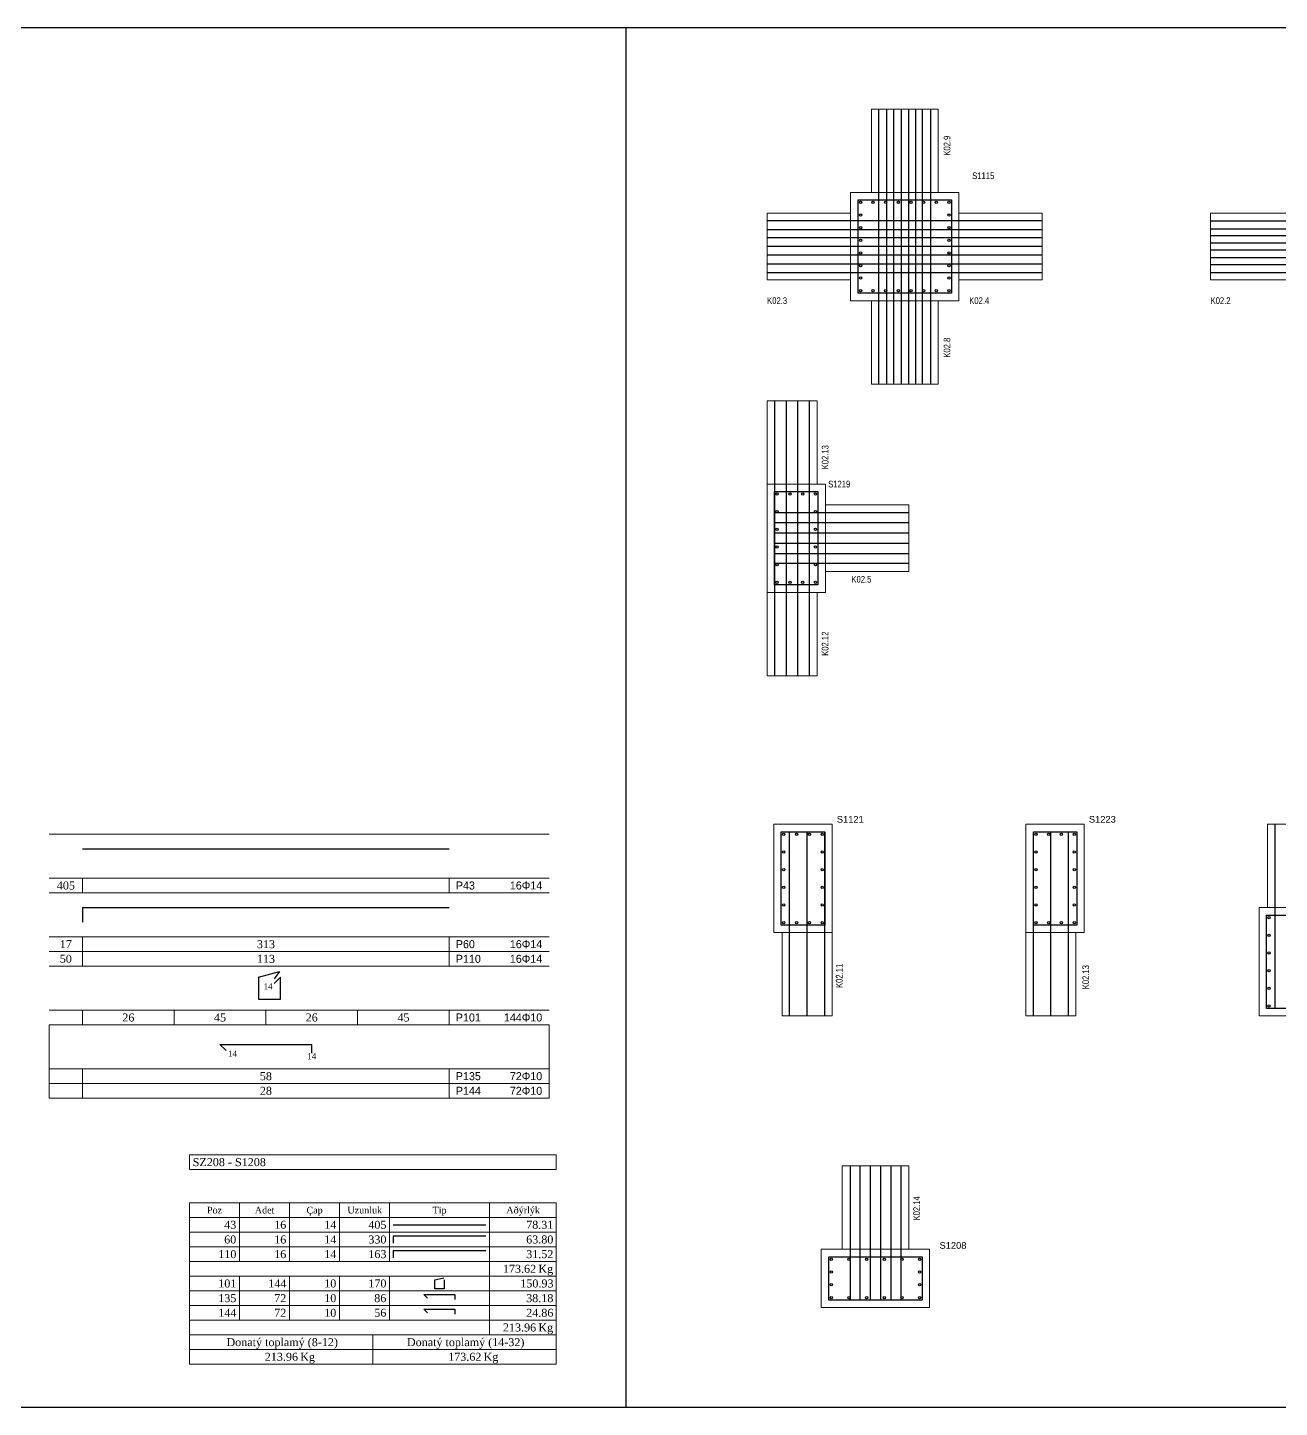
# Model space of a CAD drawing. Header units: metres. Extents: x 419734 to 420376, y 4564732 to 4565123.
# Drawn here: x 420005.73 to 420043.27, y 4564924.57 to 4564965.96 of the extents above; entities that cross this region are included whole.
import ezdxf

# ---------------------------------------------------------------- set-up
doc = ezdxf.new("R2010")
doc.units = ezdxf.units.M
for name, color, linetype in [('Standart', 7, 'Continuous'), ('SW_REINFORCEMENT', 7, 'Continuous'), ('SW_Tondini', 1, 'Continuous'), ('SW_TXT_TESTI', 1, 'Continuous')]:
    doc.layers.add(name, color=color, linetype=linetype)
doc.styles.add('arial_1_18', font='arial.ttf', dxfattribs={"height": 0.2})
doc.styles.add('SWS', font='ARIALN.TTF')
doc.styles.add('symbol_1_18', font='symbol.ttf', dxfattribs={"height": 0.2})
doc.styles.add('times new roman_1_18', font='times.ttf', dxfattribs={"height": 0.2})

msp = doc.modelspace()

# ---------------------------------------------------------------- linework, layer by layer
at = {"layer": 'Standart', "color": 171, "linetype": 'Continuous', "lineweight": -3}
for points in [[(419806.01166, 4564965.96418), (420065.81052, 4564965.96418)], [(420023.67524, 4564924.57015), (420023.67524, 4564965.96418)], [(420065.81052, 4564924.57015), (419806.01166, 4564924.57015)]]:
    msp.add_lwpolyline(points, dxfattribs=at)
at = {"layer": 'Standart', "color": 5, "linetype": 'Continuous', "lineweight": 5}
for points in [[(420033.02941, 4564963.51901), (420031.02941, 4564963.51901)], [(420031.02941, 4564961.01901), (420031.02941, 4564963.51901)], [(420033.02941, 4564961.01901), (420033.02941, 4564963.51901)], [(420030.40441, 4564961.01901), (420033.65441, 4564961.01901)], [(420030.40441, 4564957.76901), (420030.40441, 4564961.01901)], [(420033.65441, 4564961.01901), (420033.65441, 4564957.76901)], [(420027.90441, 4564960.39401), (420027.90441, 4564958.39401)], [(420027.90441, 4564960.39401), (420030.40441, 4564960.39401)], [(420033.65441, 4564960.39401), (420036.15441, 4564960.39401)], [(420036.15441, 4564958.39401), (420036.15441, 4564960.39401)], [(420041.20249, 4564960.39401), (420041.20249, 4564958.39401)], [(420041.20249, 4564960.39401), (420043.70249, 4564960.39401)], [(420027.90441, 4564958.39401), (420030.40441, 4564958.39401)], [(420033.65441, 4564958.39401), (420036.15441, 4564958.39401)], [(420041.20249, 4564958.39401), (420043.70249, 4564958.39401)], [(420033.65441, 4564957.76901), (420030.40441, 4564957.76901)], [(420031.02941, 4564955.26901), (420031.02941, 4564957.76901)], [(420033.02941, 4564955.26901), (420033.02941, 4564957.76901)], [(420031.02941, 4564955.26901), (420033.02941, 4564955.26901)], [(420029.40441, 4564954.76901), (420027.90441, 4564954.76901)], [(420027.90441, 4564952.26901), (420027.90441, 4564954.76901)], [(420029.40441, 4564952.26901), (420029.40441, 4564954.76901)], [(420027.90441, 4564952.26901), (420029.65441, 4564952.26901)], [(420027.90441, 4564946.51901), (420027.90441, 4564952.26901)], [(420029.65441, 4564952.26901), (420029.65441, 4564949.01901)], [(420029.65441, 4564951.64401), (420032.15441, 4564951.64401)], [(420032.15441, 4564949.64401), (420032.15441, 4564951.64401)], [(420029.65441, 4564949.64401), (420032.15441, 4564949.64401)], [(420029.65441, 4564949.01901), (420027.90441, 4564949.01901)], [(420029.40441, 4564946.51901), (420029.40441, 4564949.01901)], [(420027.90441, 4564946.51901), (420029.40441, 4564946.51901)], [(420028.10455, 4564938.81442), (420028.10455, 4564942.06442)], [(420028.10455, 4564942.06442), (420029.85455, 4564942.06442)], [(420029.85455, 4564942.06442), (420029.85455, 4564938.81442)], [(420035.66326, 4564942.06442), (420037.41326, 4564942.06442)], [(420035.66326, 4564938.81442), (420035.66326, 4564942.06442)], [(420037.41326, 4564942.06442), (420037.41326, 4564938.81442)], [(420044.40707, 4564942.06442), (420042.90707, 4564942.06442)], [(420042.90707, 4564939.56442), (420042.90707, 4564942.06442)], [(420042.65707, 4564936.31442), (420042.65707, 4564939.56442)], [(420042.65707, 4564939.56442), (420044.40707, 4564939.56442)], [(420029.85455, 4564938.81442), (420028.10455, 4564938.81442)], [(420028.35455, 4564936.31442), (420028.35455, 4564938.81442)], [(420029.85455, 4564936.31442), (420029.85455, 4564938.81442)], [(420037.41326, 4564938.81442), (420035.66326, 4564938.81442)], [(420035.66326, 4564936.31442), (420035.66326, 4564938.81442)], [(420037.16326, 4564936.31442), (420037.16326, 4564938.81442)], [(420028.35455, 4564936.31442), (420029.85455, 4564936.31442)], [(420035.66326, 4564936.31442), (420037.16326, 4564936.31442)], [(420044.40707, 4564936.31442), (420042.65707, 4564936.31442)], [(420032.15065, 4564931.81442), (420030.15065, 4564931.81442)], [(420030.15065, 4564929.31442), (420030.15065, 4564931.81442)], [(420032.15065, 4564929.31442), (420032.15065, 4564931.81442)], [(420029.52565, 4564927.56442), (420029.52565, 4564929.31442)], [(420029.52565, 4564929.31442), (420032.77565, 4564929.31442)], [(420032.77565, 4564929.31442), (420032.77565, 4564927.56442)], [(420032.77565, 4564927.56442), (420029.52565, 4564927.56442)]]:
    msp.add_lwpolyline(points, dxfattribs=at)
at = {"layer": 'Standart', "color": 1, "linetype": 'Continuous', "lineweight": 5}
for points in [[(420006.36975, 4564941.7673), (420021.36975, 4564941.7673)], [(420006.36975, 4564940.4473), (420021.36975, 4564940.4473)], [(420007.36975, 4564940.4473), (420007.36975, 4564940.0073)], [(420018.36975, 4564940.4473), (420018.36975, 4564940.0073)], [(420006.36975, 4564940.0073), (420021.36975, 4564940.0073)], [(420006.36975, 4564938.6873), (420021.36975, 4564938.6873)], [(420007.36975, 4564938.6873), (420007.36975, 4564937.8073)], [(420018.36975, 4564938.6873), (420018.36975, 4564937.8073)], [(420006.36975, 4564938.2473), (420021.36975, 4564938.2473)], [(420006.36975, 4564937.8073), (420021.36975, 4564937.8073)], [(420006.36975, 4564936.4873), (420021.36975, 4564936.4873)], [(420007.36975, 4564936.4873), (420007.36975, 4564936.0473)], [(420010.11975, 4564936.4873), (420010.11975, 4564936.0473)], [(420012.86975, 4564936.4873), (420012.86975, 4564936.0473)], [(420015.61975, 4564936.4873), (420015.61975, 4564936.0473)], [(420018.36975, 4564936.4873), (420018.36975, 4564936.0473)], [(420006.36975, 4564936.0473), (420021.36975, 4564936.0473)], [(420006.36975, 4564936.0473), (420006.36975, 4564933.8473)], [(420021.36975, 4564936.0473), (420021.36975, 4564933.8473)], [(420006.36975, 4564934.7273), (420021.36975, 4564934.7273)], [(420007.36975, 4564934.7273), (420007.36975, 4564933.8473)], [(420018.36975, 4564934.7273), (420018.36975, 4564933.8473)], [(420006.36975, 4564934.2873), (420021.36975, 4564934.2873)], [(420006.36975, 4564933.8473), (420021.36975, 4564933.8473)], [(420010.57771, 4564931.70819), (420010.57771, 4564932.14819)], [(420010.57771, 4564932.14819), (420021.57771, 4564932.14819)], [(420021.57771, 4564932.14819), (420021.57771, 4564931.70819)], [(420021.57771, 4564931.70819), (420010.57771, 4564931.70819)], [(420010.57771, 4564930.70819), (420021.57771, 4564930.70819)], [(420010.57771, 4564930.70819), (420010.57771, 4564925.86819)], [(420012.07771, 4564930.70819), (420012.07771, 4564928.94819)], [(420013.57771, 4564930.70819), (420013.57771, 4564928.94819)], [(420015.07771, 4564930.70819), (420015.07771, 4564928.94819)], [(420016.57771, 4564930.70819), (420016.57771, 4564928.94819)], [(420019.57771, 4564930.70819), (420019.57771, 4564926.74819)], [(420021.57771, 4564930.70819), (420021.57771, 4564925.86819)], [(420010.57771, 4564930.26819), (420021.57771, 4564930.26819)], [(420010.57771, 4564929.82819), (420021.57771, 4564929.82819)], [(420010.57771, 4564929.38819), (420021.57771, 4564929.38819)], [(420010.57771, 4564928.94819), (420021.57771, 4564928.94819)], [(420010.57771, 4564928.50819), (420021.57771, 4564928.50819)], [(420012.07771, 4564928.50819), (420012.07771, 4564927.18819)], [(420013.57771, 4564928.50819), (420013.57771, 4564927.18819)], [(420015.07771, 4564928.50819), (420015.07771, 4564927.18819)], [(420016.57771, 4564928.50819), (420016.57771, 4564927.18819)], [(420010.57771, 4564928.06819), (420021.57771, 4564928.06819)], [(420010.57771, 4564927.62819), (420021.57771, 4564927.62819)], [(420010.57771, 4564927.18819), (420021.57771, 4564927.18819)], [(420010.57771, 4564926.74819), (420021.57771, 4564926.74819)], [(420016.07771, 4564926.74819), (420016.07771, 4564925.86819)], [(420010.57771, 4564926.30819), (420021.57771, 4564926.30819)], [(420010.57771, 4564925.86819), (420021.57771, 4564925.86819)]]:
    msp.add_lwpolyline(points, dxfattribs=at)
at = {"layer": 'SW_REINFORCEMENT', "color": 7, "ltscale": 0.05, "flags": 128}
for points in [[(420031.25441, 4564955.26901), (420031.25441, 4564963.51901)], [(420031.49655, 4564955.26901), (420031.49655, 4564963.51901)], [(420031.69727, 4564963.51901), (420031.69727, 4564955.26901)], [(420031.9187, 4564963.51901), (420031.9187, 4564955.26901)], [(420032.14012, 4564963.51901), (420032.14012, 4564955.26901)], [(420032.36155, 4564955.26901), (420032.36155, 4564963.51901)], [(420032.56227, 4564955.26901), (420032.56227, 4564963.51901)], [(420032.80441, 4564963.51901), (420032.80441, 4564955.26901)], [(420030.62941, 4564960.79401), (420033.42941, 4564960.79401)], [(420030.62941, 4564957.99401), (420030.62941, 4564960.79401)], [(420033.42941, 4564960.79401), (420033.42941, 4564957.99401)], [(420036.15441, 4564960.16901), (420027.90441, 4564960.16901)], [(420041.20249, 4564960.16901), (420049.45249, 4564960.16901)], [(420027.90441, 4564959.91068), (420036.15441, 4564959.91068)], [(420036.15441, 4564959.65234), (420027.90441, 4564959.65234)], [(420041.20249, 4564959.92687), (420049.45249, 4564959.92687)], [(420041.20249, 4564959.72615), (420049.45249, 4564959.72615)], [(420036.15441, 4564959.39401), (420027.90441, 4564959.39401)], [(420041.20249, 4564959.50472), (420049.45249, 4564959.50472)], [(420049.45249, 4564959.2833), (420041.20249, 4564959.2833)], [(420036.15441, 4564959.13568), (420027.90441, 4564959.13568)], [(420027.90441, 4564958.87734), (420036.15441, 4564958.87734)], [(420049.45249, 4564959.06187), (420041.20249, 4564959.06187)], [(420041.20249, 4564958.86115), (420049.45249, 4564958.86115)], [(420027.90441, 4564958.61901), (420036.15441, 4564958.61901)], [(420041.20249, 4564958.61901), (420049.45249, 4564958.61901)], [(420033.42941, 4564957.99401), (420030.62941, 4564957.99401)], [(420028.12941, 4564954.76901), (420028.12941, 4564946.51901)], [(420028.47941, 4564954.76901), (420028.47941, 4564946.51901)], [(420028.82941, 4564946.51901), (420028.82941, 4564954.76901)], [(420029.17941, 4564946.51901), (420029.17941, 4564954.76901)], [(420028.12941, 4564952.04401), (420029.42941, 4564952.04401)], [(420028.12941, 4564949.24401), (420028.12941, 4564952.04401)], [(420029.42941, 4564952.04401), (420029.42941, 4564949.24401)], [(420032.15441, 4564951.40401), (420028.12941, 4564951.40401)], [(420032.15441, 4564951.10901), (420028.12941, 4564951.10901)], [(420032.15441, 4564950.79901), (420028.12941, 4564950.79901)], [(420032.15441, 4564950.48901), (420028.12941, 4564950.48901)], [(420032.15441, 4564950.17901), (420028.12941, 4564950.17901)], [(420032.15441, 4564949.88401), (420028.12941, 4564949.88401)], [(420029.42941, 4564949.24401), (420028.12941, 4564949.24401)], [(420028.32955, 4564939.03942), (420028.32955, 4564941.83942)], [(420028.32955, 4564941.83942), (420029.62955, 4564941.83942)], [(420028.57955, 4564936.31442), (420028.57955, 4564941.83942)], [(420029.10455, 4564936.31442), (420029.10455, 4564941.83942)], [(420029.62955, 4564941.83942), (420029.62955, 4564939.03942)], [(420029.62955, 4564936.31442), (420029.62955, 4564941.83942)], [(420035.88826, 4564941.83942), (420037.18826, 4564941.83942)], [(420035.88826, 4564939.03942), (420035.88826, 4564941.83942)], [(420035.88826, 4564936.31442), (420035.88826, 4564941.83942)], [(420036.41326, 4564936.31442), (420036.41326, 4564941.83942)], [(420036.93826, 4564936.31442), (420036.93826, 4564941.83942)], [(420037.18826, 4564941.83942), (420037.18826, 4564939.03942)], [(420043.13207, 4564942.06442), (420043.13207, 4564936.53942)], [(420007.36975, 4564941.3273), (420018.36975, 4564941.3273)], [(420007.36975, 4564939.5673), (420018.36975, 4564939.5673)], [(420007.36975, 4564939.5673), (420007.36975, 4564939.1273)], [(420029.62955, 4564939.03942), (420028.32955, 4564939.03942)], [(420037.18826, 4564939.03942), (420035.88826, 4564939.03942)], [(420042.88207, 4564936.53942), (420042.88207, 4564939.33942)], [(420042.88207, 4564939.33942), (420044.18207, 4564939.33942)], [(420012.64975, 4564937.4773), (420013.27675, 4564937.6423)], [(420012.64975, 4564937.4773), (420012.64975, 4564936.8173)], [(420013.30975, 4564937.4773), (420013.12307, 4564937.29062)], [(420013.27675, 4564937.6423), (420013.12532, 4564937.42604)], [(420013.30975, 4564936.8173), (420013.30975, 4564937.4773)], [(420012.64975, 4564936.8173), (420013.30975, 4564936.8173)], [(420044.18207, 4564936.53942), (420042.88207, 4564936.53942)], [(420011.49475, 4564935.46063), (420014.24475, 4564935.46063)], [(420011.49475, 4564935.46063), (420011.68142, 4564935.27396)], [(420014.24475, 4564935.46063), (420014.24475, 4564935.19663)], [(420030.39065, 4564931.81442), (420030.39065, 4564927.78942)], [(420030.68565, 4564931.81442), (420030.68565, 4564927.78942)], [(420030.99565, 4564931.81442), (420030.99565, 4564927.78942)], [(420031.30565, 4564931.81442), (420031.30565, 4564927.78942)], [(420031.61565, 4564931.81442), (420031.61565, 4564927.78942)], [(420031.91065, 4564931.81442), (420031.91065, 4564927.78942)], [(420016.68771, 4564930.04819), (420019.46771, 4564930.04819)], [(420016.68771, 4564929.71819), (420019.46771, 4564929.71819)], [(420016.68771, 4564929.71819), (420016.68771, 4564929.49819)], [(420016.68771, 4564929.27819), (420019.46771, 4564929.27819)], [(420016.68771, 4564929.27819), (420016.68771, 4564929.05819)], [(420029.75065, 4564927.78942), (420029.75065, 4564929.08942)], [(420029.75065, 4564929.08942), (420032.55065, 4564929.08942)], [(420032.55065, 4564929.08942), (420032.55065, 4564927.78942)], [(420017.94021, 4564928.39819), (420018.20834, 4564928.45319)], [(420017.94021, 4564928.12319), (420017.94021, 4564928.39819)], [(420018.21521, 4564928.39819), (420018.21521, 4564928.12319)], [(420017.61438, 4564927.95819), (420018.54105, 4564927.95819)], [(420017.61438, 4564927.95819), (420017.72438, 4564927.84819)], [(420018.21521, 4564928.12319), (420017.94021, 4564928.12319)], [(420018.54105, 4564927.95819), (420018.54105, 4564927.80309)], [(420032.55065, 4564927.78942), (420029.75065, 4564927.78942)], [(420017.61438, 4564927.51819), (420018.54105, 4564927.51819)], [(420017.61438, 4564927.51819), (420017.72438, 4564927.40819)], [(420018.54105, 4564927.51819), (420018.54105, 4564927.36309)]]:
    msp.add_lwpolyline(points, dxfattribs=at)
at = {"layer": 'SW_Tondini'}
for centre in [(420030.70441, 4564960.71901), (420031.08298, 4564960.71901), (420031.46155, 4564960.71901), (420031.84012, 4564960.71901), (420032.2187, 4564960.71901), (420032.59727, 4564960.71901), (420032.97584, 4564960.71901), (420033.35441, 4564960.71901), (420030.70441, 4564960.34044), (420033.35441, 4564960.34044), (420030.70441, 4564959.96187), (420033.35441, 4564959.96187), (420030.70441, 4564959.5833), (420030.70441, 4564959.20472), (420033.35441, 4564959.5833), (420033.35441, 4564959.20472), (420030.70441, 4564958.82615), (420033.35441, 4564958.82615), (420030.70441, 4564958.44758), (420033.35441, 4564958.44758), (420030.70441, 4564958.06901), (420031.08298, 4564958.06901), (420031.46155, 4564958.06901), (420031.84012, 4564958.06901), (420032.2187, 4564958.06901), (420032.59727, 4564958.06901), (420032.97584, 4564958.06901), (420033.35441, 4564958.06901), (420028.20441, 4564951.96901), (420028.58774, 4564951.96901), (420028.97108, 4564951.96901), (420029.35441, 4564951.96901), (420028.20441, 4564951.43901), (420029.35441, 4564951.43901), (420028.20441, 4564950.90901), (420029.35441, 4564950.90901), (420028.20441, 4564950.37901), (420029.35441, 4564950.37901), (420028.20441, 4564949.84901), (420029.35441, 4564949.84901), (420028.20441, 4564949.31901), (420028.58774, 4564949.31901), (420028.97108, 4564949.31901), (420029.35441, 4564949.31901), (420028.40455, 4564941.76442), (420028.78789, 4564941.76442), (420029.17122, 4564941.76442), (420029.55455, 4564941.76442), (420035.96326, 4564941.76442), (420036.3466, 4564941.76442), (420036.72993, 4564941.76442), (420037.11326, 4564941.76442), (420028.40455, 4564941.23442), (420029.55455, 4564941.23442), (420035.96326, 4564941.23442), (420037.11326, 4564941.23442), (420028.40455, 4564940.70442), (420029.55455, 4564940.70442), (420035.96326, 4564940.70442), (420037.11326, 4564940.70442), (420028.40455, 4564940.17442), (420029.55455, 4564940.17442), (420035.96326, 4564940.17442), (420037.11326, 4564940.17442), (420028.40455, 4564939.64442), (420029.55455, 4564939.64442), (420035.96326, 4564939.64442), (420037.11326, 4564939.64442), (420028.40455, 4564939.11442), (420028.78789, 4564939.11442), (420029.17122, 4564939.11442), (420029.55455, 4564939.11442), (420035.96326, 4564939.11442), (420036.3466, 4564939.11442), (420036.72993, 4564939.11442), (420037.11326, 4564939.11442), (420042.95707, 4564939.26442), (420042.95707, 4564938.73442), (420042.95707, 4564938.20442), (420042.95707, 4564937.67442), (420042.95707, 4564937.14442), (420042.95707, 4564936.61442), (420029.82565, 4564929.01442), (420030.35565, 4564929.01442), (420030.88565, 4564929.01442), (420031.41565, 4564929.01442), (420031.94565, 4564929.01442), (420032.47565, 4564929.01442), (420029.82565, 4564928.63109), (420032.47565, 4564928.63109), (420029.82565, 4564928.24775), (420032.47565, 4564928.24775), (420029.82565, 4564927.86442), (420030.35565, 4564927.86442), (420030.88565, 4564927.86442), (420031.41565, 4564927.86442), (420031.94565, 4564927.86442), (420032.47565, 4564927.86442)]:
    msp.add_circle(centre, 0.035, dxfattribs=at)

# ---------------------------------------------------------------- texts
at = {"layer": 'Standart', "color": 1, "linetype": 'Continuous', "lineweight": 5, "style": 'arial_1_18'}
for s, p in [('S1121', (420029.99368, 4564942.11281)), ('S1223', (420037.5524, 4564942.11281)), ('S1208', (420033.07357, 4564929.32879))]:
    msp.add_text(s, height=0.2, dxfattribs=at).set_placement(p)
at = {"layer": 'Standart', "color": 254, "linetype": 'Continuous', "lineweight": -3, "style": 'times new roman_1_18'}
for s, height, p in [('405', 0.24, (420006.60343, 4564940.1073)), ('17', 0.24, (420006.6922, 4564938.3473)), ('313', 0.24, (420012.60343, 4564938.3473)), ('50', 0.24, (420006.6922, 4564937.9073)), ('113', 0.24, (420012.60343, 4564937.9073)), ('14', 0.18, (420012.80323, 4564937.11062)), ('26', 0.24, (420008.5672, 4564936.1473)), ('45', 0.24, (420011.3172, 4564936.1473)), ('26', 0.24, (420014.0672, 4564936.1473)), ('45', 0.24, (420016.8172, 4564936.1473)), ('14', 0.18, (420011.73494, 4564935.09396)), ('14', 0.18, (420014.11159, 4564935.01663)), ('58', 0.24, (420012.6922, 4564934.3873)), ('28', 0.24, (420012.6922, 4564933.9473))]:
    msp.add_text(s, height=height, dxfattribs=at).set_placement(p)
at = {"layer": 'Standart', "color": 5, "linetype": 'Continuous', "lineweight": -3}
for s, style, p in [('R43', 'symbol_1_18', (420018.56975, 4564940.1073)), ('16F14', 'symbol_1_18', (420020.18931, 4564940.1073)), ('R60', 'symbol_1_18', (420018.56975, 4564938.3473)), ('16F14', 'symbol_1_18', (420020.18931, 4564938.3473)), ('R110', 'symbol_1_18', (420018.56975, 4564937.9073)), ('16F14', 'symbol_1_18', (420020.18931, 4564937.9073)), ('R101', 'symbol_1_18', (420018.56975, 4564936.1473)), ('144F10', 'symbol_1_18', (420020.01192, 4564936.1473)), ('R135', 'symbol_1_18', (420018.56975, 4564934.3873)), ('72F10', 'symbol_1_18', (420020.18931, 4564934.3873)), ('R144', 'symbol_1_18', (420018.56975, 4564933.9473)), ('72F10', 'symbol_1_18', (420020.18931, 4564933.9473)), ('SZ208 - S1208', 'times new roman_1_18', (420010.67771, 4564931.80819))]:
    msp.add_text(s, height=0.24, dxfattribs=dict(at, style=style)).set_placement(p)
at = {"layer": 'Standart', "color": 5, "linetype": 'Continuous', "lineweight": 5, "style": 'times new roman_1_18'}
for s, height, p in [('Poz', 0.2, (420011.10595, 4564930.38819)), ('Adet', 0.2, (420012.54032, 4564930.38819)), ('Çap', 0.2, (420014.08958, 4564930.38819)), ('Uzunluk', 0.2, (420015.31838, 4564930.38819)), ('Tip', 0.2, (420017.87231, 4564930.38819)), ('Aðýrlýk', 0.2, (420020.08475, 4564930.38819)), ('173.62', 0.24, (420019.98084, 4564928.60819)), ('Kg', 0.24, (420021.04406, 4564928.60819)), ('213.96', 0.24, (420019.98084, 4564926.84819)), ('Kg', 0.24, (420021.04406, 4564926.84819)), ('Donatý toplamý (8-12)', 0.24, (420011.69131, 4564926.40819)), ('Donatý toplamý (14-32)', 0.24, (420017.10254, 4564926.40819)), ('213.96', 0.24, (420012.83946, 4564925.96819)), ('Kg', 0.24, (420013.90269, 4564925.96819)), ('173.62', 0.24, (420018.33946, 4564925.96819)), ('Kg', 0.24, (420019.40269, 4564925.96819))]:
    msp.add_text(s, height=height, dxfattribs=at).set_placement(p)
at = {"layer": 'Standart', "color": 254, "linetype": 'Continuous', "lineweight": 5, "style": 'times new roman_1_18'}
for s, p in [('43', (420011.62262, 4564929.92819)), ('16', (420013.12262, 4564929.92819)), ('14', (420014.62262, 4564929.92819)), ('405', (420015.94508, 4564929.92819)), ('78.31', (420020.67876, 4564929.92819)), ('60', (420011.62262, 4564929.48819)), ('16', (420013.12262, 4564929.48819)), ('14', (420014.62262, 4564929.48819)), ('330', (420015.94508, 4564929.48819)), ('63.80', (420020.67876, 4564929.48819)), ('110', (420011.44508, 4564929.04819)), ('16', (420013.12262, 4564929.04819)), ('14', (420014.62262, 4564929.04819)), ('163', (420015.94508, 4564929.04819)), ('31.52', (420020.67876, 4564929.04819)), ('101', (420011.44508, 4564928.16819)), ('144', (420012.94508, 4564928.16819)), ('10', (420014.62262, 4564928.16819)), ('170', (420015.94508, 4564928.16819)), ('150.93', (420020.50122, 4564928.16819)), ('135', (420011.44508, 4564927.72819)), ('72', (420013.12262, 4564927.72819)), ('10', (420014.62262, 4564927.72819)), ('86', (420016.12262, 4564927.72819)), ('38.18', (420020.67876, 4564927.72819)), ('144', (420011.44508, 4564927.28819)), ('72', (420013.12262, 4564927.28819)), ('10', (420014.62262, 4564927.28819)), ('56', (420016.12262, 4564927.28819)), ('24.86', (420020.67876, 4564927.28819))]:
    msp.add_text(s, height=0.24, dxfattribs=at).set_placement(p)
at = {"layer": 'SW_TXT_TESTI', "style": 'SWS'}
for s, p in [('K02.9', (420033.3978, 4564962.12263)), ('K02.8', (420033.3978, 4564956.06296)), ('K02.13', (420029.74331, 4564952.7114)), ('K02.12', (420029.74331, 4564947.11788)), ('K02.11', (420030.16624, 4564937.15374)), ('K02.13', (420037.55661, 4564937.1129)), ('K02.14', (420032.48502, 4564930.17874))]:
    msp.add_text(s, height=0.2, rotation=90, dxfattribs=at).set_placement(p)
for s, p in [('S1115', (420034.05441, 4564961.41901)), ('K02.3', (420027.90441, 4564957.67401)), ('K02.4', (420033.96408, 4564957.67401)), ('K02.2', (420041.20249, 4564957.67401)), ('S1219', (420029.73523, 4564952.16907)), ('K02.5', (420030.43194, 4564949.3139))]:
    msp.add_text(s, height=0.2, dxfattribs=at).set_placement(p)

doc.saveas('drawing.dxf')
